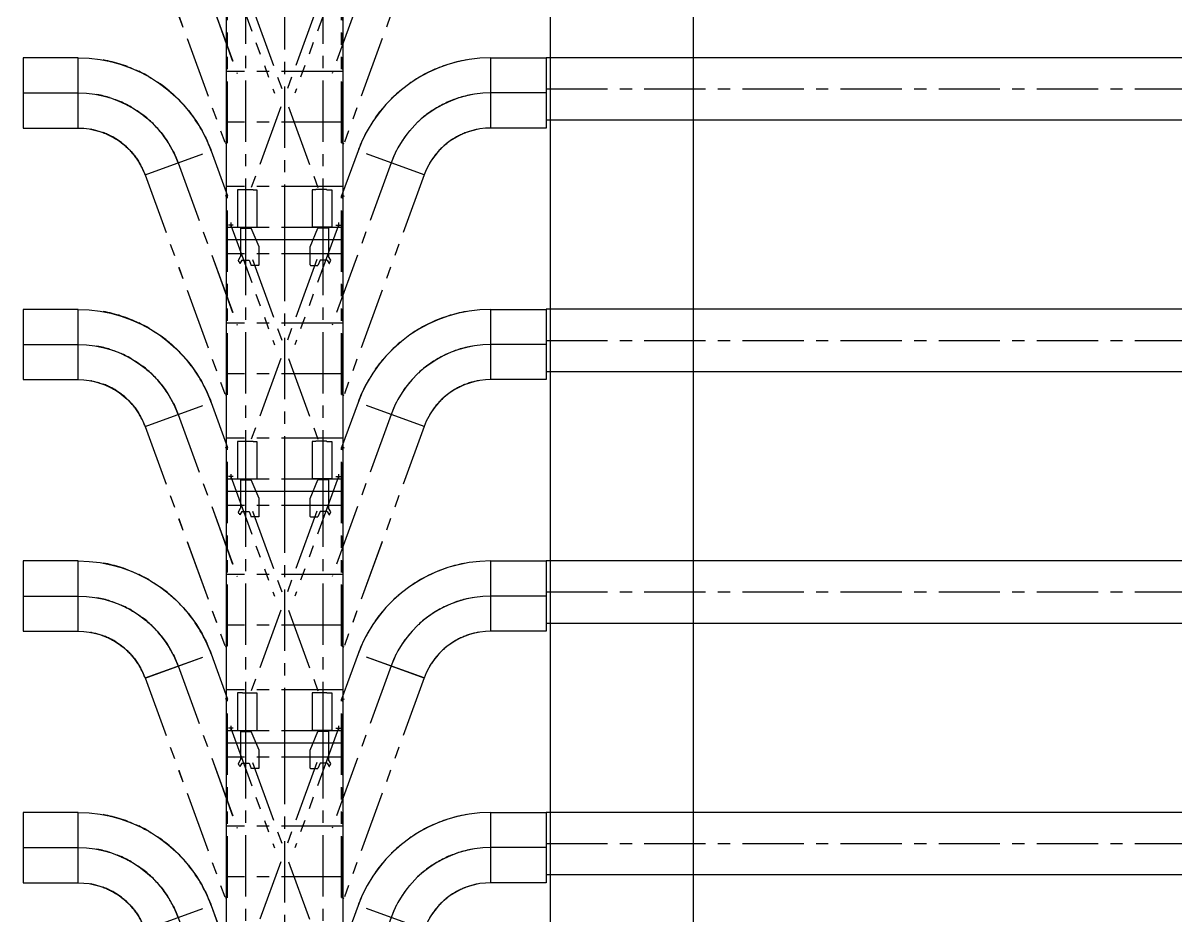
# Model space of a CAD drawing. Extents: x -40736 to 716455, y -65544 to 37405.
# Drawn here: x 340571 to 341981, y -45377 to -44285 of the extents above; entities that cross this region are included whole.
import ezdxf

# ---------------------------------------------------------------- set-up
doc = ezdxf.new("R2010")
doc.units = 0
doc.header["$LTSCALE"] = 600
doc.header["$MEASUREMENT"] = 0
doc.linetypes.add('CENTER', pattern=[2, 1.25, -0.25, 0.25, -0.25])
doc.linetypes.add('PHANTOM', pattern=[2.5, 1.25, -0.25, 0.25, -0.25, 0.25, -0.25])
doc.layers.get('0').update_dxf_attribs({"linetype": 'CONTINUOUS'})
for name, color, linetype in [('0-架台', 232, 'CONTINUOUS'), ('001', 7, 'CONTINUOUS'), ('底圖', 253, 'CONTINUOUS'), ('規劃圖', 253, 'CONTINUOUS')]:
    doc.layers.add(name, color=color, linetype=linetype)

# ---------------------------------------------------------------- blocks, each defined once
blk = doc.blocks.new('platform')
at = {"layer": '0-架台'}
blk.add_line((3250, -10894), (3250, 147292), dxfattribs=at)
blk = doc.blocks.new('HAITI-3-19')
at = {"layer": '001', "linetype": 'CENTER'}
for p, q in [((121289.875512, 101974.159575), (121349.875512, 101974.159575)), ((121319.875512, 101944.159575), (121319.875512, 102004.159575)), ((121319.875512, 100688.159575), (121319.875512, 100628.159575)), ((121289.875512, 100658.159575), (121349.875512, 100658.159575))]:
    blk.add_line(p, q, dxfattribs=at)
at = {"layer": '001', "color": 6, "linetype": 'PHANTOM'}
for p, q in [((121319.875512, 101974.159575), (122784.171035, 101441.199591)), ((121359.666799, 101852.159575), (121361.666799, 101854.159575)), ((121359.666799, 101852.159575), (121359.666799, 101724.159575)), ((121361.666799, 101854.159575), (121705.628323, 101854.159575)), ((121750.628323, 101880.140337), (121705.628323, 101854.159575)), ((121748.666799, 101838.593332), (121789.778958, 101862.329448)), ((121748.666799, 101838.593332), (121748.666799, 101749.159575)), ((121771.118704, 101874.649956), (121750.628323, 101880.140337)), ((121778.618704, 101861.659575), (121771.118704, 101874.649956)), ((121784.247869, 101864.909575), (121778.618704, 101861.659575)), ((121789.028958, 101863.628486), (121784.247869, 101864.909575)), ((121789.778958, 101862.329448), (121789.028958, 101863.628486)), ((123966.666799, 101831.409575), (123963.666799, 101829.159575)), ((123963.666799, 101829.159575), (123963.666799, 101699.159575)), ((123966.666799, 101894.159575), (124423.666799, 101894.159575)), ((123966.666799, 101831.409575), (123966.666799, 101894.159575)), ((124423.666799, 101894.159575), (124423.666799, 101654.159575)), ((121588.666799, 101629.159575), (121359.666799, 101724.159575)), ((121740.908431, 101709.177459), (122748.25892, 101342.531865)), ((121748.666799, 101749.159575), (121813.666799, 101724.159575)), ((121813.666799, 101634.159575), (121813.666799, 101724.159575)), ((122953.056855, 101364.327637), (123963.196953, 101731.988565)), ((123966.666799, 101699.159575), (123963.666799, 101699.159575)), ((123966.666799, 101699.159575), (123966.666799, 101654.159575)), ((121808.666799, 101629.159575), (121588.666799, 101629.159575)), ((121808.666799, 101629.159575), (121813.666799, 101634.159575)), ((123966.666799, 101654.159575), (124423.666799, 101654.159575)), ((121740.908431, 100923.141691), (122748.25892, 101289.787285)), ((122953.056855, 101267.991513), (123963.196953, 100900.330585)), ((121319.875512, 100658.159575), (122784.171035, 101191.11956)), ((121588.666799, 101003.159575), (121359.666799, 100908.159575)), ((121808.666799, 101003.159575), (121588.666799, 101003.159575)), ((121808.666799, 101003.159575), (121813.666799, 100998.159575)), ((121813.666799, 100998.159575), (121813.666799, 100908.159575)), ((123966.666799, 100978.159575), (124423.666799, 100978.159575)), ((123966.666799, 100933.159575), (123966.666799, 100978.159575)), ((124423.666799, 100738.159575), (124423.666799, 100978.159575)), ((121359.666799, 100780.159575), (121359.666799, 100908.159575)), ((121748.666799, 100883.159575), (121813.666799, 100908.159575)), ((121748.666799, 100793.725818), (121748.666799, 100883.159575)), ((123966.666799, 100933.159575), (123963.666799, 100933.159575)), ((123963.666799, 100803.159575), (123963.666799, 100933.159575)), ((121359.666799, 100780.159575), (121361.666799, 100778.159575)), ((121361.666799, 100778.159575), (121705.628323, 100778.159575)), ((121750.628323, 100752.178813), (121705.628323, 100778.159575)), ((121748.666799, 100793.725818), (121789.778958, 100769.989702)), ((121771.118704, 100757.669194), (121750.628323, 100752.178813)), ((121778.618704, 100770.659575), (121771.118704, 100757.669194)), ((121784.247869, 100767.409575), (121778.618704, 100770.659575)), ((121789.028958, 100768.690664), (121784.247869, 100767.409575)), ((121789.778958, 100769.989702), (121789.028958, 100768.690664)), ((123966.666799, 100800.909575), (123963.666799, 100803.159575)), ((123966.666799, 100800.909575), (123966.666799, 100738.159575)), ((123966.666799, 100738.159575), (124423.666799, 100738.159575))]:
    blk.add_line(p, q, dxfattribs=at)
at = {"layer": '001', "color": 3}
for p, q in [((121501.766799, 102026.159575), (124578.666799, 102026.159575)), ((121501.766799, 102026.159575), (121501.766799, 100606.159575)), ((124578.666799, 102026.159575), (124578.666799, 100606.159575)), ((124578.666799, 100606.159575), (121501.766799, 100606.159575))]:
    blk.add_line(p, q, dxfattribs=at)
at = {"layer": '001', "color": 2, "linetype": 'CENTER'}
for p, q in [((121673.666799, 102026.159575), (121673.666799, 100606.159575)), ((122519.19228, 102026.159575), (122519.19228, 100606.159575)), ((123139.19228, 102026.159575), (123139.19228, 100606.159575)), ((123926.666799, 102026.159575), (123926.666799, 100606.159575)), ((124428.666799, 102026.159575), (124428.666799, 100606.159575)), ((124578.666799, 101789.159575), (121501.766799, 101789.159575)), ((121501.766799, 101316.159575), (124578.666799, 101316.159575)), ((124578.666799, 100843.159575), (121501.766799, 100843.159575))]:
    blk.add_line(p, q, dxfattribs=at)
blk = doc.blocks.new('HAITI-3-20')
at = {"layer": '001', "linetype": 'CENTER'}
for p, q in [((118212.975512, 101974.159575), (118272.975512, 101974.159575)), ((118242.975512, 101944.159575), (118242.975512, 102004.159575)), ((118242.975512, 100688.159575), (118242.975512, 100628.159575)), ((118212.975512, 100658.159575), (118272.975512, 100658.159575))]:
    blk.add_line(p, q, dxfattribs=at)
at = {"layer": '001', "color": 6, "linetype": 'PHANTOM'}
for p, q in [((118242.975512, 101974.159575), (119707.271035, 101441.199591)), ((118282.766799, 101852.159575), (118284.766799, 101854.159575)), ((118282.766799, 101852.159575), (118282.766799, 101724.159575)), ((118284.766799, 101854.159575), (118628.728323, 101854.159575)), ((118673.728323, 101880.140337), (118628.728323, 101854.159575)), ((118671.766799, 101838.593332), (118712.878958, 101862.329448)), ((118671.766799, 101838.593332), (118671.766799, 101749.159575)), ((118694.218704, 101874.649956), (118673.728323, 101880.140337)), ((118701.718704, 101861.659575), (118694.218704, 101874.649956)), ((118707.347869, 101864.909575), (118701.718704, 101861.659575)), ((118712.128958, 101863.628486), (118707.347869, 101864.909575)), ((118712.878958, 101862.329448), (118712.128958, 101863.628486)), ((120889.766799, 101831.409575), (120886.766799, 101829.159575)), ((120886.766799, 101829.159575), (120886.766799, 101699.159575)), ((120889.766799, 101894.159575), (121346.766799, 101894.159575)), ((120889.766799, 101831.409575), (120889.766799, 101894.159575)), ((121346.766799, 101894.159575), (121346.766799, 101654.159575)), ((118511.766799, 101629.159575), (118282.766799, 101724.159575)), ((118664.008431, 101709.177459), (119671.35892, 101342.531865)), ((118671.766799, 101749.159575), (118736.766799, 101724.159575)), ((118736.766799, 101634.159575), (118736.766799, 101724.159575)), ((119876.156855, 101364.327637), (120886.296953, 101731.988565)), ((120889.766799, 101699.159575), (120886.766799, 101699.159575)), ((120889.766799, 101699.159575), (120889.766799, 101654.159575)), ((118731.766799, 101629.159575), (118511.766799, 101629.159575)), ((118731.766799, 101629.159575), (118736.766799, 101634.159575)), ((120889.766799, 101654.159575), (121346.766799, 101654.159575)), ((118664.008431, 100923.141691), (119671.35892, 101289.787285)), ((119876.156855, 101267.991513), (120886.296953, 100900.330585)), ((118242.975512, 100658.159575), (119707.271035, 101191.11956)), ((118511.766799, 101003.159575), (118282.766799, 100908.159575)), ((118731.766799, 101003.159575), (118511.766799, 101003.159575)), ((118731.766799, 101003.159575), (118736.766799, 100998.159575)), ((118736.766799, 100998.159575), (118736.766799, 100908.159575)), ((120889.766799, 100978.159575), (121346.766799, 100978.159575)), ((120889.766799, 100933.159575), (120889.766799, 100978.159575)), ((121346.766799, 100738.159575), (121346.766799, 100978.159575)), ((118282.766799, 100780.159575), (118282.766799, 100908.159575)), ((118671.766799, 100883.159575), (118736.766799, 100908.159575)), ((118671.766799, 100793.725818), (118671.766799, 100883.159575)), ((120889.766799, 100933.159575), (120886.766799, 100933.159575)), ((120886.766799, 100803.159575), (120886.766799, 100933.159575)), ((118282.766799, 100780.159575), (118284.766799, 100778.159575)), ((118284.766799, 100778.159575), (118628.728323, 100778.159575)), ((118673.728323, 100752.178813), (118628.728323, 100778.159575)), ((118671.766799, 100793.725818), (118712.878958, 100769.989702)), ((118694.218704, 100757.669194), (118673.728323, 100752.178813)), ((118701.718704, 100770.659575), (118694.218704, 100757.669194)), ((118707.347869, 100767.409575), (118701.718704, 100770.659575)), ((118712.128958, 100768.690664), (118707.347869, 100767.409575)), ((118712.878958, 100769.989702), (118712.128958, 100768.690664)), ((120889.766799, 100800.909575), (120886.766799, 100803.159575)), ((120889.766799, 100800.909575), (120889.766799, 100738.159575)), ((120889.766799, 100738.159575), (121346.766799, 100738.159575))]:
    blk.add_line(p, q, dxfattribs=at)
at = {"layer": '001', "color": 3}
for p, q in [((118424.866799, 102026.159575), (121501.766799, 102026.159575)), ((118424.866799, 102026.159575), (118424.866799, 100606.159575)), ((121501.766799, 102026.159575), (121501.766799, 100606.159575)), ((121501.766799, 100606.159575), (118424.866799, 100606.159575))]:
    blk.add_line(p, q, dxfattribs=at)
at = {"layer": '001', "color": 2, "linetype": 'CENTER'}
for p, q in [((118596.766799, 102026.159575), (118596.766799, 100606.159575)), ((119442.29228, 102026.159575), (119442.29228, 100606.159575)), ((120062.29228, 102026.159575), (120062.29228, 100606.159575)), ((120849.766799, 102026.159575), (120849.766799, 100606.159575)), ((121351.766799, 102026.159575), (121351.766799, 100606.159575)), ((121501.766799, 101789.159575), (118424.866799, 101789.159575)), ((118424.866799, 101316.159575), (121501.766799, 101316.159575)), ((121501.766799, 100843.159575), (118424.866799, 100843.159575))]:
    blk.add_line(p, q, dxfattribs=at)
blk = doc.blocks.new('HAITI-3-21')
at = {"layer": '001', "linetype": 'CENTER'}
for p, q in [((115136.075512, 101974.159575), (115196.075512, 101974.159575)), ((115166.075512, 101944.159575), (115166.075512, 102004.159575)), ((115166.075512, 100688.159575), (115166.075512, 100628.159575)), ((115136.075512, 100658.159575), (115196.075512, 100658.159575))]:
    blk.add_line(p, q, dxfattribs=at)
at = {"layer": '001', "color": 6, "linetype": 'PHANTOM'}
for p, q in [((115166.075512, 101974.159575), (116630.371035, 101441.199591)), ((115205.866799, 101852.159575), (115207.866799, 101854.159575)), ((115205.866799, 101852.159575), (115205.866799, 101724.159575)), ((115207.866799, 101854.159575), (115551.828323, 101854.159575)), ((115596.828323, 101880.140337), (115551.828323, 101854.159575)), ((115594.866799, 101838.593332), (115635.978958, 101862.329448)), ((115594.866799, 101838.593332), (115594.866799, 101749.159575)), ((115617.318704, 101874.649956), (115596.828323, 101880.140337)), ((115624.818704, 101861.659575), (115617.318704, 101874.649956)), ((115630.447869, 101864.909575), (115624.818704, 101861.659575)), ((115635.228958, 101863.628486), (115630.447869, 101864.909575)), ((115635.978958, 101862.329448), (115635.228958, 101863.628486)), ((117812.866799, 101831.409575), (117809.866799, 101829.159575)), ((117809.866799, 101829.159575), (117809.866799, 101699.159575)), ((117812.866799, 101894.159575), (118269.866799, 101894.159575)), ((117812.866799, 101831.409575), (117812.866799, 101894.159575)), ((118269.866799, 101894.159575), (118269.866799, 101654.159575)), ((115434.866799, 101629.159575), (115205.866799, 101724.159575)), ((115587.108431, 101709.177459), (116594.45892, 101342.531865)), ((115594.866799, 101749.159575), (115659.866799, 101724.159575)), ((115659.866799, 101634.159575), (115659.866799, 101724.159575)), ((116799.256855, 101364.327637), (117809.396953, 101731.988565)), ((117812.866799, 101699.159575), (117809.866799, 101699.159575)), ((117812.866799, 101699.159575), (117812.866799, 101654.159575)), ((115654.866799, 101629.159575), (115434.866799, 101629.159575)), ((115654.866799, 101629.159575), (115659.866799, 101634.159575)), ((117812.866799, 101654.159575), (118269.866799, 101654.159575)), ((115587.108431, 100923.141691), (116594.45892, 101289.787285)), ((116799.256855, 101267.991513), (117809.396953, 100900.330585)), ((115166.075512, 100658.159575), (116630.371035, 101191.11956)), ((115434.866799, 101003.159575), (115205.866799, 100908.159575)), ((115654.866799, 101003.159575), (115434.866799, 101003.159575)), ((115654.866799, 101003.159575), (115659.866799, 100998.159575)), ((115659.866799, 100998.159575), (115659.866799, 100908.159575)), ((117812.866799, 100978.159575), (118269.866799, 100978.159575)), ((117812.866799, 100933.159575), (117812.866799, 100978.159575)), ((118269.866799, 100738.159575), (118269.866799, 100978.159575)), ((115205.866799, 100780.159575), (115205.866799, 100908.159575)), ((115594.866799, 100883.159575), (115659.866799, 100908.159575)), ((115594.866799, 100793.725818), (115594.866799, 100883.159575)), ((117812.866799, 100933.159575), (117809.866799, 100933.159575)), ((117809.866799, 100803.159575), (117809.866799, 100933.159575)), ((115205.866799, 100780.159575), (115207.866799, 100778.159575)), ((115207.866799, 100778.159575), (115551.828323, 100778.159575)), ((115596.828323, 100752.178813), (115551.828323, 100778.159575)), ((115594.866799, 100793.725818), (115635.978958, 100769.989702)), ((115617.318704, 100757.669194), (115596.828323, 100752.178813)), ((115624.818704, 100770.659575), (115617.318704, 100757.669194)), ((115630.447869, 100767.409575), (115624.818704, 100770.659575)), ((115635.228958, 100768.690664), (115630.447869, 100767.409575)), ((115635.978958, 100769.989702), (115635.228958, 100768.690664)), ((117812.866799, 100800.909575), (117809.866799, 100803.159575)), ((117812.866799, 100800.909575), (117812.866799, 100738.159575)), ((117812.866799, 100738.159575), (118269.866799, 100738.159575))]:
    blk.add_line(p, q, dxfattribs=at)
at = {"layer": '001', "color": 3}
for p, q in [((115347.966799, 102026.159575), (118424.866799, 102026.159575)), ((115347.966799, 102026.159575), (115347.966799, 100606.159575)), ((118424.866799, 102026.159575), (118424.866799, 100606.159575)), ((118424.866799, 100606.159575), (115347.966799, 100606.159575))]:
    blk.add_line(p, q, dxfattribs=at)
at = {"layer": '001', "color": 2, "linetype": 'CENTER'}
for p, q in [((115519.866799, 102026.159575), (115519.866799, 100606.159575)), ((116365.39228, 102026.159575), (116365.39228, 100606.159575)), ((116985.39228, 102026.159575), (116985.39228, 100606.159575)), ((117772.866799, 102026.159575), (117772.866799, 100606.159575)), ((118274.866799, 102026.159575), (118274.866799, 100606.159575)), ((118424.866799, 101789.159575), (115347.966799, 101789.159575)), ((115347.966799, 101316.159575), (118424.866799, 101316.159575)), ((118424.866799, 100843.159575), (115347.966799, 100843.159575))]:
    blk.add_line(p, q, dxfattribs=at)
blk = doc.blocks.new('HAITI-3-22')
at = {"layer": '001', "linetype": 'CENTER'}
for p, q in [((112059.175512, 101974.159575), (112119.175512, 101974.159575)), ((112089.175512, 101944.159575), (112089.175512, 102004.159575)), ((112089.175512, 100688.159575), (112089.175512, 100628.159575)), ((112059.175512, 100658.159575), (112119.175512, 100658.159575))]:
    blk.add_line(p, q, dxfattribs=at)
at = {"layer": '001', "color": 6, "linetype": 'PHANTOM'}
for p, q in [((112089.175512, 101974.159575), (113553.471035, 101441.199591)), ((112128.966799, 101852.159575), (112130.966799, 101854.159575)), ((112128.966799, 101852.159575), (112128.966799, 101724.159575)), ((112130.966799, 101854.159575), (112474.928323, 101854.159575)), ((112519.928323, 101880.140337), (112474.928323, 101854.159575)), ((112517.966799, 101838.593332), (112559.078958, 101862.329448)), ((112517.966799, 101838.593332), (112517.966799, 101749.159575)), ((112540.418704, 101874.649956), (112519.928323, 101880.140337)), ((112547.918704, 101861.659575), (112540.418704, 101874.649956)), ((112553.547869, 101864.909575), (112547.918704, 101861.659575)), ((112558.328958, 101863.628486), (112553.547869, 101864.909575)), ((112559.078958, 101862.329448), (112558.328958, 101863.628486)), ((114735.966799, 101831.409575), (114732.966799, 101829.159575)), ((114732.966799, 101829.159575), (114732.966799, 101699.159575)), ((114735.966799, 101894.159575), (115192.966799, 101894.159575)), ((114735.966799, 101831.409575), (114735.966799, 101894.159575)), ((115192.966799, 101894.159575), (115192.966799, 101654.159575)), ((112357.966799, 101629.159575), (112128.966799, 101724.159575)), ((112510.208431, 101709.177459), (113517.55892, 101342.531865)), ((112517.966799, 101749.159575), (112582.966799, 101724.159575)), ((112582.966799, 101634.159575), (112582.966799, 101724.159575)), ((113722.356855, 101364.327637), (114732.496953, 101731.988565)), ((114735.966799, 101699.159575), (114732.966799, 101699.159575)), ((114735.966799, 101699.159575), (114735.966799, 101654.159575)), ((112577.966799, 101629.159575), (112357.966799, 101629.159575)), ((112577.966799, 101629.159575), (112582.966799, 101634.159575)), ((114735.966799, 101654.159575), (115192.966799, 101654.159575)), ((112510.208431, 100923.141691), (113517.55892, 101289.787285)), ((113722.356855, 101267.991513), (114732.496953, 100900.330585)), ((112089.175512, 100658.159575), (113553.471035, 101191.11956)), ((112357.966799, 101003.159575), (112128.966799, 100908.159575)), ((112577.966799, 101003.159575), (112357.966799, 101003.159575)), ((112577.966799, 101003.159575), (112582.966799, 100998.159575)), ((112582.966799, 100998.159575), (112582.966799, 100908.159575)), ((114735.966799, 100978.159575), (115192.966799, 100978.159575)), ((114735.966799, 100933.159575), (114735.966799, 100978.159575)), ((115192.966799, 100738.159575), (115192.966799, 100978.159575)), ((112128.966799, 100780.159575), (112128.966799, 100908.159575)), ((112517.966799, 100883.159575), (112582.966799, 100908.159575)), ((112517.966799, 100793.725818), (112517.966799, 100883.159575)), ((114735.966799, 100933.159575), (114732.966799, 100933.159575)), ((114732.966799, 100803.159575), (114732.966799, 100933.159575)), ((112128.966799, 100780.159575), (112130.966799, 100778.159575)), ((112130.966799, 100778.159575), (112474.928323, 100778.159575)), ((112519.928323, 100752.178813), (112474.928323, 100778.159575)), ((112517.966799, 100793.725818), (112559.078958, 100769.989702)), ((112540.418704, 100757.669194), (112519.928323, 100752.178813)), ((112547.918704, 100770.659575), (112540.418704, 100757.669194)), ((112553.547869, 100767.409575), (112547.918704, 100770.659575)), ((112558.328958, 100768.690664), (112553.547869, 100767.409575)), ((112559.078958, 100769.989702), (112558.328958, 100768.690664)), ((114735.966799, 100800.909575), (114732.966799, 100803.159575)), ((114735.966799, 100800.909575), (114735.966799, 100738.159575)), ((114735.966799, 100738.159575), (115192.966799, 100738.159575))]:
    blk.add_line(p, q, dxfattribs=at)
at = {"layer": '001', "color": 3}
for p, q in [((112271.066799, 102026.159575), (115347.966799, 102026.159575)), ((112271.066799, 102026.159575), (112271.066799, 100606.159575)), ((115347.966799, 102026.159575), (115347.966799, 100606.159575)), ((115347.966799, 100606.159575), (112271.066799, 100606.159575))]:
    blk.add_line(p, q, dxfattribs=at)
at = {"layer": '001', "color": 2, "linetype": 'CENTER'}
for p, q in [((112442.966799, 102026.159575), (112442.966799, 100606.159575)), ((113288.49228, 102026.159575), (113288.49228, 100606.159575)), ((113908.49228, 102026.159575), (113908.49228, 100606.159575)), ((114695.966799, 102026.159575), (114695.966799, 100606.159575)), ((115197.966799, 102026.159575), (115197.966799, 100606.159575)), ((115347.966799, 101789.159575), (112271.066799, 101789.159575)), ((112271.066799, 101316.159575), (115347.966799, 101316.159575)), ((115347.966799, 100843.159575), (112271.066799, 100843.159575))]:
    blk.add_line(p, q, dxfattribs=at)
blk = doc.blocks.new('1U0032-ASY-C01-NHX-1-136')
at = {"layer": '001', "color": 10, "linetype": 'PHANTOM'}
for p, q in [((123783.408773, 103022.144581), (123489.357457, 102213.977629)), ((123783.260978, 103022.198374), (126478.118782, 102041.350355)), ((123489.037644, 102214.094031), (124041.100522, 102013.159575)), ((126472.589792, 102026.159575), (124005.383312, 102026.159575)), ((124033.387842, 102015.966765), (124043.648452, 102044.157535)), ((126467.858172, 102013.159575), (124041.100522, 102013.159575)), ((126467.858172, 102013.159575), (126478.118782, 102041.350355))]:
    blk.add_line(p, q, dxfattribs=at)
at = {"layer": '001', "color": 2, "linetype": 'CENTER'}
blk.add_line((123636.109541, 102618.160683), (125619.791272, 101896.159575), dxfattribs=at)
at = {"layer": '001', "color": 10, "linetype": 'PHANTOM'}
for radius, end in [(870, 249.994821), (1730, 249.994364)]:
    blk.add_arc((124080.892397, 103839.704055), radius, 190.120183, end, dxfattribs=at)
at = {"layer": '001', "color": 2, "linetype": 'CENTER'}
blk.add_arc((124080.892397, 103839.704055), 1300, 190.120183, 249.992652, dxfattribs=at)
blk = doc.blocks.new('1U0032-ASY-C01-NHX-1-137')
at = {"layer": '001', "color": 2, "linetype": 'CENTER'}
blk.add_line((123636.109541, 100014.158467), (125619.791272, 100736.159575), dxfattribs=at)
at = {"layer": '001', "color": 10, "linetype": 'PHANTOM'}
for p, q in [((123489.037644, 100418.225119), (124041.100522, 100619.159575)), ((123783.260978, 99610.120776), (126478.118782, 100590.968795)), ((126472.589792, 100606.159575), (124005.383312, 100606.159575)), ((124033.387842, 100616.352385), (124043.648452, 100588.161615)), ((126467.858172, 100619.159575), (124041.100522, 100619.159575)), ((126467.858172, 100619.159575), (126478.118782, 100590.968795)), ((123783.408773, 99610.174569), (123489.357457, 100418.341521))]:
    blk.add_line(p, q, dxfattribs=at)
for radius, start in [(1730, 110.005636), (870, 110.005179)]:
    blk.add_arc((124080.892397, 98792.615095), radius, start, 169.879817, dxfattribs=at)
at = {"layer": '001', "color": 2, "linetype": 'CENTER'}
blk.add_arc((124080.892397, 98792.615095), 1300, 110.007348, 169.879817, dxfattribs=at)
blk = doc.blocks.new('1U0032-ASY-C01-NHX-1-138')
at = {"layer": '001', "color": 10, "linetype": 'PHANTOM'}
for p, q in [((120706.508773, 103022.144581), (120412.457457, 102213.977629)), ((120706.360978, 103022.198374), (123401.218782, 102041.350355)), ((120412.137644, 102214.094031), (120964.200522, 102013.159575)), ((123395.689792, 102026.159575), (120928.483312, 102026.159575)), ((120956.487842, 102015.966765), (120966.748452, 102044.157535)), ((123390.958172, 102013.159575), (120964.200522, 102013.159575)), ((123390.958172, 102013.159575), (123401.218782, 102041.350355))]:
    blk.add_line(p, q, dxfattribs=at)
at = {"layer": '001', "color": 2, "linetype": 'CENTER'}
blk.add_line((120559.209541, 102618.160683), (122542.891272, 101896.159575), dxfattribs=at)
at = {"layer": '001', "color": 10, "linetype": 'PHANTOM'}
for radius, end in [(870, 249.994821), (1730, 249.994364)]:
    blk.add_arc((121003.992397, 103839.704055), radius, 190.120183, end, dxfattribs=at)
at = {"layer": '001', "color": 2, "linetype": 'CENTER'}
blk.add_arc((121003.992397, 103839.704055), 1300, 190.120183, 249.992652, dxfattribs=at)
blk = doc.blocks.new('1U0032-ASY-C01-NHX-1-139')
at = {"layer": '001', "color": 2, "linetype": 'CENTER'}
blk.add_line((120559.209541, 100014.158467), (122542.891272, 100736.159575), dxfattribs=at)
at = {"layer": '001', "color": 10, "linetype": 'PHANTOM'}
for p, q in [((120412.137644, 100418.225119), (120964.200522, 100619.159575)), ((120706.360978, 99610.120776), (123401.218782, 100590.968795)), ((123395.689792, 100606.159575), (120928.483312, 100606.159575)), ((120956.487842, 100616.352385), (120966.748452, 100588.161615)), ((123390.958172, 100619.159575), (120964.200522, 100619.159575)), ((123390.958172, 100619.159575), (123401.218782, 100590.968795)), ((120706.508773, 99610.174569), (120412.457457, 100418.341521))]:
    blk.add_line(p, q, dxfattribs=at)
for radius, start in [(1730, 110.005636), (870, 110.005179)]:
    blk.add_arc((121003.992397, 98792.615095), radius, start, 169.879817, dxfattribs=at)
at = {"layer": '001', "color": 2, "linetype": 'CENTER'}
blk.add_arc((121003.992397, 98792.615095), 1300, 110.007348, 169.879817, dxfattribs=at)
blk = doc.blocks.new('1U0032-ASY-C01-NHX-1-140')
at = {"layer": '001', "color": 10, "linetype": 'PHANTOM'}
for p, q in [((117629.608773, 103022.144581), (117335.557457, 102213.977629)), ((117629.460978, 103022.198374), (120324.318782, 102041.350355)), ((117335.237644, 102214.094031), (117887.300522, 102013.159575)), ((120318.789792, 102026.159575), (117851.583312, 102026.159575)), ((117879.587842, 102015.966765), (117889.848452, 102044.157535)), ((120314.058172, 102013.159575), (117887.300522, 102013.159575)), ((120314.058172, 102013.159575), (120324.318782, 102041.350355))]:
    blk.add_line(p, q, dxfattribs=at)
at = {"layer": '001', "color": 2, "linetype": 'CENTER'}
blk.add_line((117482.309541, 102618.160683), (119465.991272, 101896.159575), dxfattribs=at)
at = {"layer": '001', "color": 10, "linetype": 'PHANTOM'}
for radius, end in [(870, 249.994821), (1730, 249.994364)]:
    blk.add_arc((117927.092397, 103839.704055), radius, 190.120183, end, dxfattribs=at)
at = {"layer": '001', "color": 2, "linetype": 'CENTER'}
blk.add_arc((117927.092397, 103839.704055), 1300, 190.120183, 249.992652, dxfattribs=at)
blk = doc.blocks.new('1U0032-ASY-C01-NHX-1-141')
at = {"layer": '001', "color": 2, "linetype": 'CENTER'}
blk.add_line((117482.309541, 100014.158467), (119465.991272, 100736.159575), dxfattribs=at)
at = {"layer": '001', "color": 10, "linetype": 'PHANTOM'}
for p, q in [((117335.237644, 100418.225119), (117887.300522, 100619.159575)), ((117629.460978, 99610.120776), (120324.318782, 100590.968795)), ((120318.789792, 100606.159575), (117851.583312, 100606.159575)), ((117879.587842, 100616.352385), (117889.848452, 100588.161615)), ((120314.058172, 100619.159575), (117887.300522, 100619.159575)), ((120314.058172, 100619.159575), (120324.318782, 100590.968795)), ((117629.608773, 99610.174569), (117335.557457, 100418.341521))]:
    blk.add_line(p, q, dxfattribs=at)
for radius, start in [(1730, 110.005636), (870, 110.005179)]:
    blk.add_arc((117927.092397, 98792.615095), radius, start, 169.879817, dxfattribs=at)
at = {"layer": '001', "color": 2, "linetype": 'CENTER'}
blk.add_arc((117927.092397, 98792.615095), 1300, 110.007348, 169.879817, dxfattribs=at)
blk = doc.blocks.new('1U0032-ASY-C01-NHX-1-142')
at = {"layer": '001', "color": 10, "linetype": 'PHANTOM'}
for p, q in [((114552.708773, 103022.144581), (114258.657457, 102213.977629)), ((114552.560978, 103022.198374), (117247.418782, 102041.350355)), ((114258.337644, 102214.094031), (114810.400522, 102013.159575)), ((117241.889792, 102026.159575), (114774.683312, 102026.159575)), ((114802.687842, 102015.966765), (114812.948452, 102044.157535)), ((117237.158172, 102013.159575), (114810.400522, 102013.159575)), ((117237.158172, 102013.159575), (117247.418782, 102041.350355))]:
    blk.add_line(p, q, dxfattribs=at)
at = {"layer": '001', "color": 2, "linetype": 'CENTER'}
blk.add_line((114405.409541, 102618.160683), (116389.091272, 101896.159575), dxfattribs=at)
at = {"layer": '001', "color": 10, "linetype": 'PHANTOM'}
for radius, end in [(870, 249.994821), (1730, 249.994364)]:
    blk.add_arc((114850.192397, 103839.704055), radius, 190.120183, end, dxfattribs=at)
at = {"layer": '001', "color": 2, "linetype": 'CENTER'}
blk.add_arc((114850.192397, 103839.704055), 1300, 190.120183, 249.992652, dxfattribs=at)
blk = doc.blocks.new('1U0032-ASY-C01-NHX-1-143')
at = {"layer": '001', "color": 2, "linetype": 'CENTER'}
blk.add_line((114405.409541, 100014.158467), (116389.091272, 100736.159575), dxfattribs=at)
at = {"layer": '001', "color": 10, "linetype": 'PHANTOM'}
for p, q in [((114258.337644, 100418.225119), (114810.400522, 100619.159575)), ((114552.560978, 99610.120776), (117247.418782, 100590.968795)), ((117241.889792, 100606.159575), (114774.683312, 100606.159575)), ((114802.687842, 100616.352385), (114812.948452, 100588.161615)), ((117237.158172, 100619.159575), (114810.400522, 100619.159575)), ((117237.158172, 100619.159575), (117247.418782, 100590.968795)), ((114552.708773, 99610.174569), (114258.657457, 100418.341521))]:
    blk.add_line(p, q, dxfattribs=at)
for radius, start in [(1730, 110.005636), (870, 110.005179)]:
    blk.add_arc((114850.192397, 98792.615095), radius, start, 169.879817, dxfattribs=at)
at = {"layer": '001', "color": 2, "linetype": 'CENTER'}
blk.add_arc((114850.192397, 98792.615095), 1300, 110.007348, 169.879817, dxfattribs=at)
blk = doc.blocks.new('1U0032-ASY-C01-NHX-1-144')
at = {"layer": '001', "color": 10, "linetype": 'PHANTOM'}
for p, q in [((111475.808773, 103022.144581), (111181.757457, 102213.977629)), ((111475.660978, 103022.198374), (114170.518782, 102041.350355)), ((111181.437644, 102214.094031), (111733.500522, 102013.159575)), ((114164.989792, 102026.159575), (111697.783312, 102026.159575)), ((111725.787842, 102015.966765), (111736.048452, 102044.157535)), ((114160.258172, 102013.159575), (111733.500522, 102013.159575)), ((114160.258172, 102013.159575), (114170.518782, 102041.350355))]:
    blk.add_line(p, q, dxfattribs=at)
at = {"layer": '001', "color": 2, "linetype": 'CENTER'}
blk.add_line((111328.509541, 102618.160683), (113312.191272, 101896.159575), dxfattribs=at)
at = {"layer": '001', "color": 10, "linetype": 'PHANTOM'}
for radius, end in [(870, 249.994821), (1730, 249.994364)]:
    blk.add_arc((111773.292397, 103839.704055), radius, 190.120183, end, dxfattribs=at)
at = {"layer": '001', "color": 2, "linetype": 'CENTER'}
blk.add_arc((111773.292397, 103839.704055), 1300, 190.120183, 249.992652, dxfattribs=at)
blk = doc.blocks.new('1U0032-ASY-C01-NHX-1-145')
at = {"layer": '001', "color": 2, "linetype": 'CENTER'}
blk.add_line((111328.509541, 100014.158467), (113312.191272, 100736.159575), dxfattribs=at)
at = {"layer": '001', "color": 10, "linetype": 'PHANTOM'}
for p, q in [((111181.437644, 100418.225119), (111733.500522, 100619.159575)), ((111475.660978, 99610.120776), (114170.518782, 100590.968795)), ((114164.989792, 100606.159575), (111697.783312, 100606.159575)), ((111725.787842, 100616.352385), (111736.048452, 100588.161615)), ((114160.258172, 100619.159575), (111733.500522, 100619.159575)), ((114160.258172, 100619.159575), (114170.518782, 100590.968795)), ((111475.808773, 99610.174569), (111181.757457, 100418.341521))]:
    blk.add_line(p, q, dxfattribs=at)
for radius, start in [(1730, 110.005636), (870, 110.005179)]:
    blk.add_arc((111773.292397, 98792.615095), radius, start, 169.879817, dxfattribs=at)
at = {"layer": '001', "color": 2, "linetype": 'CENTER'}
blk.add_arc((111773.292397, 98792.615095), 1300, 110.007348, 169.879817, dxfattribs=at)
blk = doc.blocks.new('A$C012B47A8')
at = {"layer": '001', "color": 0, "linetype": 'ByBlock'}
for name in ['1U0032-ASY-C01-NHX-1-144', '1U0032-ASY-C01-NHX-1-142', '1U0032-ASY-C01-NHX-1-140', '1U0032-ASY-C01-NHX-1-138', '1U0032-ASY-C01-NHX-1-136', 'HAITI-3-22', 'HAITI-3-21', 'HAITI-3-20', 'HAITI-3-19', '1U0032-ASY-C01-NHX-1-145', '1U0032-ASY-C01-NHX-1-143', '1U0032-ASY-C01-NHX-1-141', '1U0032-ASY-C01-NHX-1-139', '1U0032-ASY-C01-NHX-1-137']:
    blk.add_blockref(name, (3024, -81166), dxfattribs=at)
blk = doc.blocks.new('1U0032-ASY-C01-NHX-1-110')
at = {"layer": '001', "color": 10, "linetype": 'PHANTOM'}
for p, q in [((163783.108773, 103022.144581), (163489.057457, 102213.977629)), ((163782.960978, 103022.198374), (166477.818782, 102041.350355)), ((163488.737644, 102214.094031), (164040.800522, 102013.159575)), ((166472.289792, 102026.159575), (164005.083312, 102026.159575)), ((164033.087842, 102015.966765), (164043.348452, 102044.157535)), ((166467.558172, 102013.159575), (164040.800522, 102013.159575)), ((166467.558172, 102013.159575), (166477.818782, 102041.350355))]:
    blk.add_line(p, q, dxfattribs=at)
at = {"layer": '001', "color": 2, "linetype": 'CENTER'}
blk.add_line((163635.809541, 102618.160683), (165619.491272, 101896.159575), dxfattribs=at)
at = {"layer": '001', "color": 10, "linetype": 'PHANTOM'}
for radius, end in [(870, 249.994821), (1730, 249.994364)]:
    blk.add_arc((164080.592397, 103839.704055), radius, 190.120183, end, dxfattribs=at)
at = {"layer": '001', "color": 2, "linetype": 'CENTER'}
blk.add_arc((164080.592397, 103839.704055), 1300, 190.120183, 249.992652, dxfattribs=at)
blk = doc.blocks.new('A$C57F237C1')
blk.add_line((3661, 41), (3661, 716))
blk.add_lwpolyline([(3231, 716), (4091, 716), (4091, 41), (3231, 41)], close=True)
for radius in [1730, 1300, 870]:
    blk.add_arc((2361, 716), radius, 0, 69.9944)
at = {"layer": '001', "color": 0, "linetype": 'ByBlock', "rotation": 180}
blk.add_blockref('1U0032-ASY-C01-NHX-1-110', (166442, 104556), dxfattribs=at)
blk = doc.blocks.new('A$C3EFB54C0')
at = {"color": 2, "linetype": 'CENTER'}
blk.add_line((380, 19301), (380, 8992), dxfattribs=at)
at = {"color": 3}
blk.add_lwpolyline([(760, 19301), (0, 19301), (0, 8992), (760, 8992)], close=True, dxfattribs=at)
blk = doc.blocks.new('A$C674754AC')
at = {"xscale": -1, "rotation": 180}
for p in [(75565.39277, 26802.28886), (78642.31585, 26802.28886), (81719.23892, 26802.28886), (84796.162, 26802.28886), (87873.08508, 26802.28886)]:
    blk.add_blockref('A$C57F237C1', p, dxfattribs=at)
at = {"rotation": 180}
blk.add_blockref('A$C012B47A8', (205031.83195, 43712.25422), dxfattribs=at)
for name, p in [('A$C57F237C1', (75565.39277, 20322.21979)), ('A$C57F237C1', (78642.31585, 20322.21979)), ('A$C57F237C1', (81719.23892, 20322.21979)), ('A$C57F237C1', (84796.162, 20322.21979)), ('A$C57F237C1', (87873.08508, 20322.21979)), ('A$C3EFB54C0', (78896.87272, 1062.25498)), ('A$C3EFB54C0', (81973.7958, 1062.25498)), ('A$C3EFB54C0', (85050.71887, 1062.25498)), ('A$C3EFB54C0', (88127.64195, 1062.25498))]:
    blk.add_blockref(name, p)
blk = doc.blocks.new('A$C1C6605B1')
at = {"layer": '規劃圖', "xscale": 0.09999999997671694, "yscale": 0.09999999997671694, "zscale": 0.09999999997671694}
blk.add_blockref('platform', (-3277.72048, 4973.90789), dxfattribs=at)
at = {"layer": '規劃圖', "xscale": 0.09999999997671694, "yscale": 0.09999999997671694, "zscale": 0.09999999997671694, "rotation": 90}
blk.add_blockref('A$C674754AC', (-921.49505, 1211.99993), dxfattribs=at)

msp = doc.modelspace()

# ---------------------------------------------------------------- linework, layer by layer
at = {"layer": '底圖', "color": 253}
msp.add_line((341391.28957, -49643.31765), (341391.28957, -33643.31825), dxfattribs=at)

# ---------------------------------------------------------------- block references
msp.add_blockref('A$C1C6605B1', (344169.01004, -54427.7968), dxfattribs=at)

doc.saveas('drawing.dxf')
